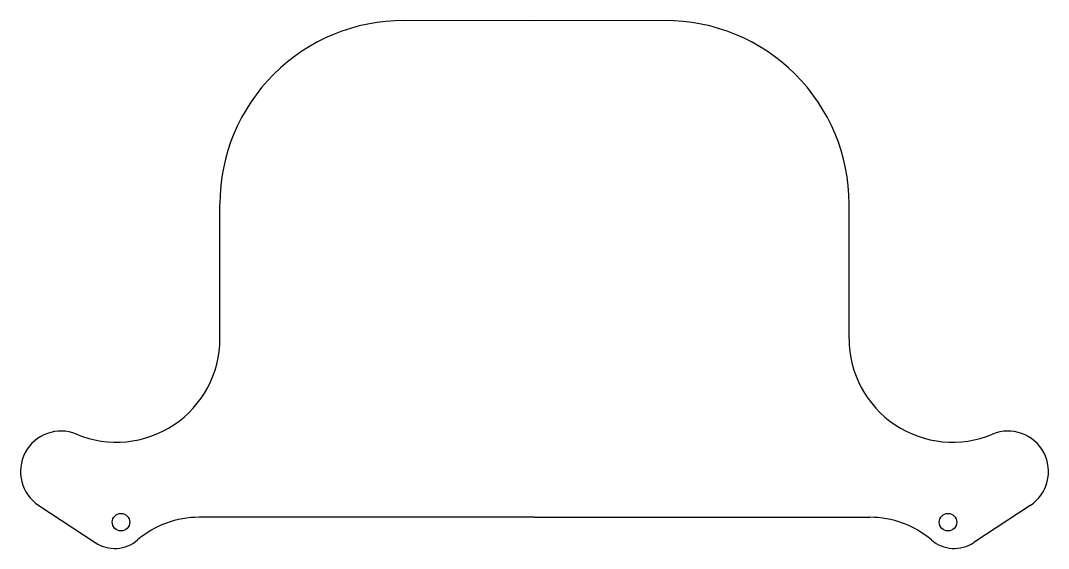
# Model space of a CAD drawing. Header units: millimetres. Extents: x 30 to 206, y -126 to -35.
import ezdxf

# ---------------------------------------------------------------- set-up
doc = ezdxf.new("R2010")
doc.units = ezdxf.units.MM
doc.layers.get('0').update_dxf_attribs({"linetype": 'CONTINUOUS'})

msp = doc.modelspace()

# ---------------------------------------------------------------- linework, layer by layer
for p, q in [((117.58, -35.32), (95.22, -35.25)), ((139.94, -35.25), (117.58, -35.32)), ((63.69, -89.74), (63.69, -66.69)), ((171.47, -89.74), (171.47, -66.69)), ((32.66, -118.3), (42.34, -124.67)), ((202.5, -118.3), (192.82, -124.67)), ((117.58, -120.33), (60.13, -120.33)), ((117.58, -120.33), (175.03, -120.33))]:
    msp.add_line(p, q)
for centre in [(46.75, -121.17), (188.41, -121.17)]:
    msp.add_circle(centre, 1.5)
for centre, radius, start, end in [((95.12, -66.69), 31.44, 89.8128, 180), ((140.04, -66.69), 31.44, 0, 90.1872), ((45.96, -89.74), 17.73, -112.6237, 0), ((189.2, -89.74), 17.73, 180, 292.6237), ((36.47, -112.5), 6.94, 67.3763, 236.6596), ((198.69, -112.5), 6.94, -56.6596, 112.6237), ((60.13, -136.55), 16.23, 90, 130.4874), ((175.03, -136.55), 16.23, 49.5126, 90), ((45.66, -119.61), 6.05, 236.6596, 310.4874), ((189.5, -119.61), 6.05, 229.5126, 303.3404)]:
    msp.add_arc(centre, radius, start, end)

doc.saveas('drawing.dxf')
